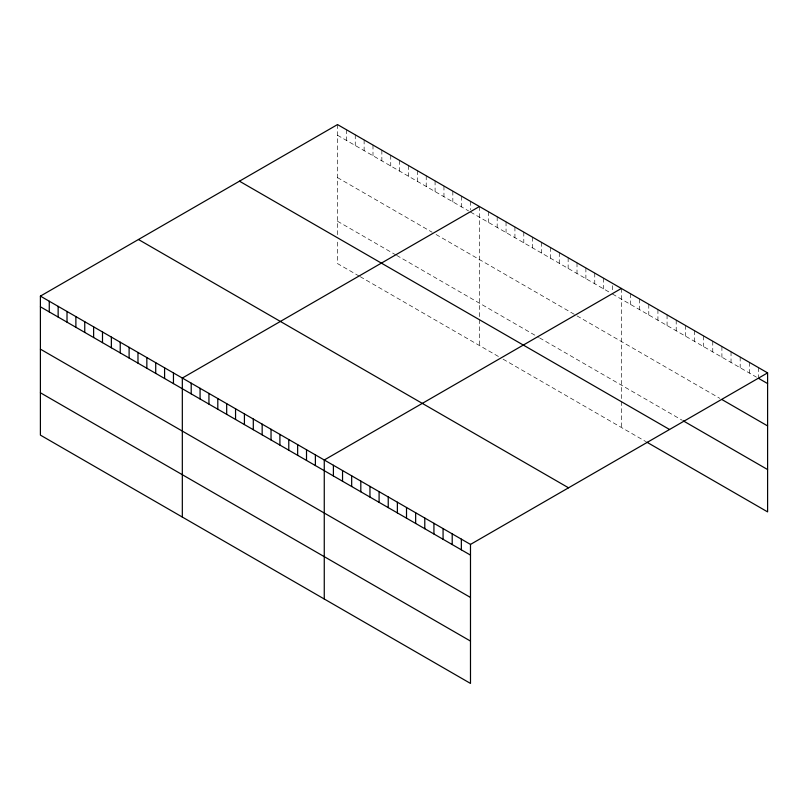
<?xml version="1.0" encoding="UTF-8"?>
<svg xmlns="http://www.w3.org/2000/svg" width="808" height="808" viewBox="0 0 808 808"><rect width="100%" height="100%" fill="white"/><g stroke="black" fill="none" stroke-linecap="round" stroke-linejoin="round"><path stroke-width="0.61" stroke-dasharray="4.04 3.03" d="M337.512 124.573L337.512 235.35M337.512 135.259L468.6 210.939M470.569 212.08L610.525 292.88M612.504 294.021L756.429 377.124M337.512 177.608L432.129 232.229M436.078 234.512L576.033 315.312M577.013 315.888L719.867 398.364M337.512 221.241L395.668 254.813M396.647 255.379L538.582 337.32M539.562 337.885L682.295 420.301M359.196 276.104L337.512 263.58L337.512 240.057M360.186 276.669L499.152 356.904M503.091 359.176L645.744 441.532M758.46 367.61L758.46 377.104M749.319 362.327L749.319 373.013M740.178 357.055L740.178 367.741M731.038 351.773L731.038 362.459M721.908 346.501L721.908 357.186M712.767 341.218L712.767 351.914M703.627 335.946L703.627 346.632M694.486 330.674L694.486 341.36M685.346 325.392L685.346 336.077M676.205 320.12L676.205 330.805M667.065 314.837L667.065 325.523M657.924 309.565L657.924 320.251M648.784 304.283L648.784 314.969M639.653 299.011L639.653 309.696M630.513 293.738L630.513 304.424M621.372 288.456L621.372 400.414M621.372 401.586L621.372 427.462M612.504 285.709L612.504 290.456M603.626 278.215L603.626 288.9M594.759 273.094L594.759 283.78M585.891 267.973L585.891 278.659M577.013 262.853L577.013 273.538M568.145 257.732L568.145 268.418M559.277 252.611L559.277 263.297M550.41 247.49L550.41 258.176M541.532 242.37L541.532 253.056M532.664 237.239L532.664 247.935M523.796 232.118L523.796 242.804M514.928 226.998L514.928 237.683M506.05 221.877L506.05 232.563M497.183 216.756L497.183 227.442M488.315 211.635L488.315 222.321M479.437 206.515L479.437 318.473M479.437 319.645L479.437 345.521M470.569 201.394L470.569 209.706M461.701 196.273L461.701 206.959M452.834 191.153L452.834 201.838M443.956 186.032L443.956 196.718M435.088 180.911L435.088 191.597M426.22 175.791L426.22 186.476M417.352 170.67L417.352 181.356M408.474 165.549L408.474 176.235M399.606 160.418L399.606 171.114M390.739 155.298L390.739 165.983M381.861 150.177L381.861 160.863M372.993 145.056L372.993 155.742M364.125 139.936L364.125 150.621M355.257 134.815L355.257 145.501M346.38 129.694L346.38 140.38"/><path stroke-width="1.21" d="M40.4 296.112L470.488 544.42L470.488 683.427L40.4 435.118L40.4 296.112L337.512 124.573L767.6 372.882L767.6 511.888L646.754 442.127M479.437 206.515L182.325 378.053L182.325 517.059M621.372 288.456L324.261 459.994L324.261 599.001M470.488 544.42L767.6 372.882M758.46 378.296L767.6 383.568M721.908 399.536L767.6 425.917M683.315 420.887L767.6 469.549M239.461 181.184L669.549 429.492M138.451 239.501L568.539 487.81M40.4 306.798L470.488 555.106M40.4 349.147L470.488 597.455M40.4 392.769L470.488 641.077M461.348 539.138L461.348 549.824M452.207 533.866L452.207 544.552M443.067 528.594L443.067 539.279M433.926 523.311L433.926 533.997M424.786 518.039L424.786 528.725M415.655 512.757L415.655 523.443M406.515 507.485L406.515 518.17M397.374 502.202L397.374 512.888M388.234 496.93L388.234 507.616M379.093 491.648L379.093 502.344M369.953 486.376L369.953 497.061M360.812 481.103L360.812 491.789M351.672 475.821L351.672 486.507M342.541 470.549L342.541 481.235M333.401 465.267L333.401 475.952M315.383 454.874L315.383 465.56M306.515 449.753L306.515 460.439M297.647 444.632L297.647 455.318M288.779 439.512L288.779 450.197M279.901 434.391L279.901 445.077M271.034 429.27L271.034 439.956M262.166 424.139L262.166 434.835M253.298 419.019L253.298 429.704M244.42 413.898L244.42 424.584M235.552 408.777L235.552 419.463M226.684 403.657L226.684 414.342M217.806 398.536L217.806 409.222M208.939 393.415L208.939 404.101M200.071 388.294L200.071 398.98M191.203 383.174L191.203 393.86M173.457 372.932L173.457 383.618M164.59 367.812L164.59 378.498M155.722 362.691L155.722 373.377M146.844 357.57L146.844 368.256M137.976 352.45L137.976 363.135M129.108 347.319L129.108 358.015M120.23 342.198L120.23 352.884M111.363 337.077L111.363 347.763M102.495 331.957L102.495 342.642M93.627 326.836L93.627 337.522M84.749 321.715L84.749 332.401M75.881 316.595L75.881 327.28M67.013 311.474L67.013 322.16M58.146 306.353L58.146 317.039M49.268 301.233L49.268 311.918"/></g></svg>
